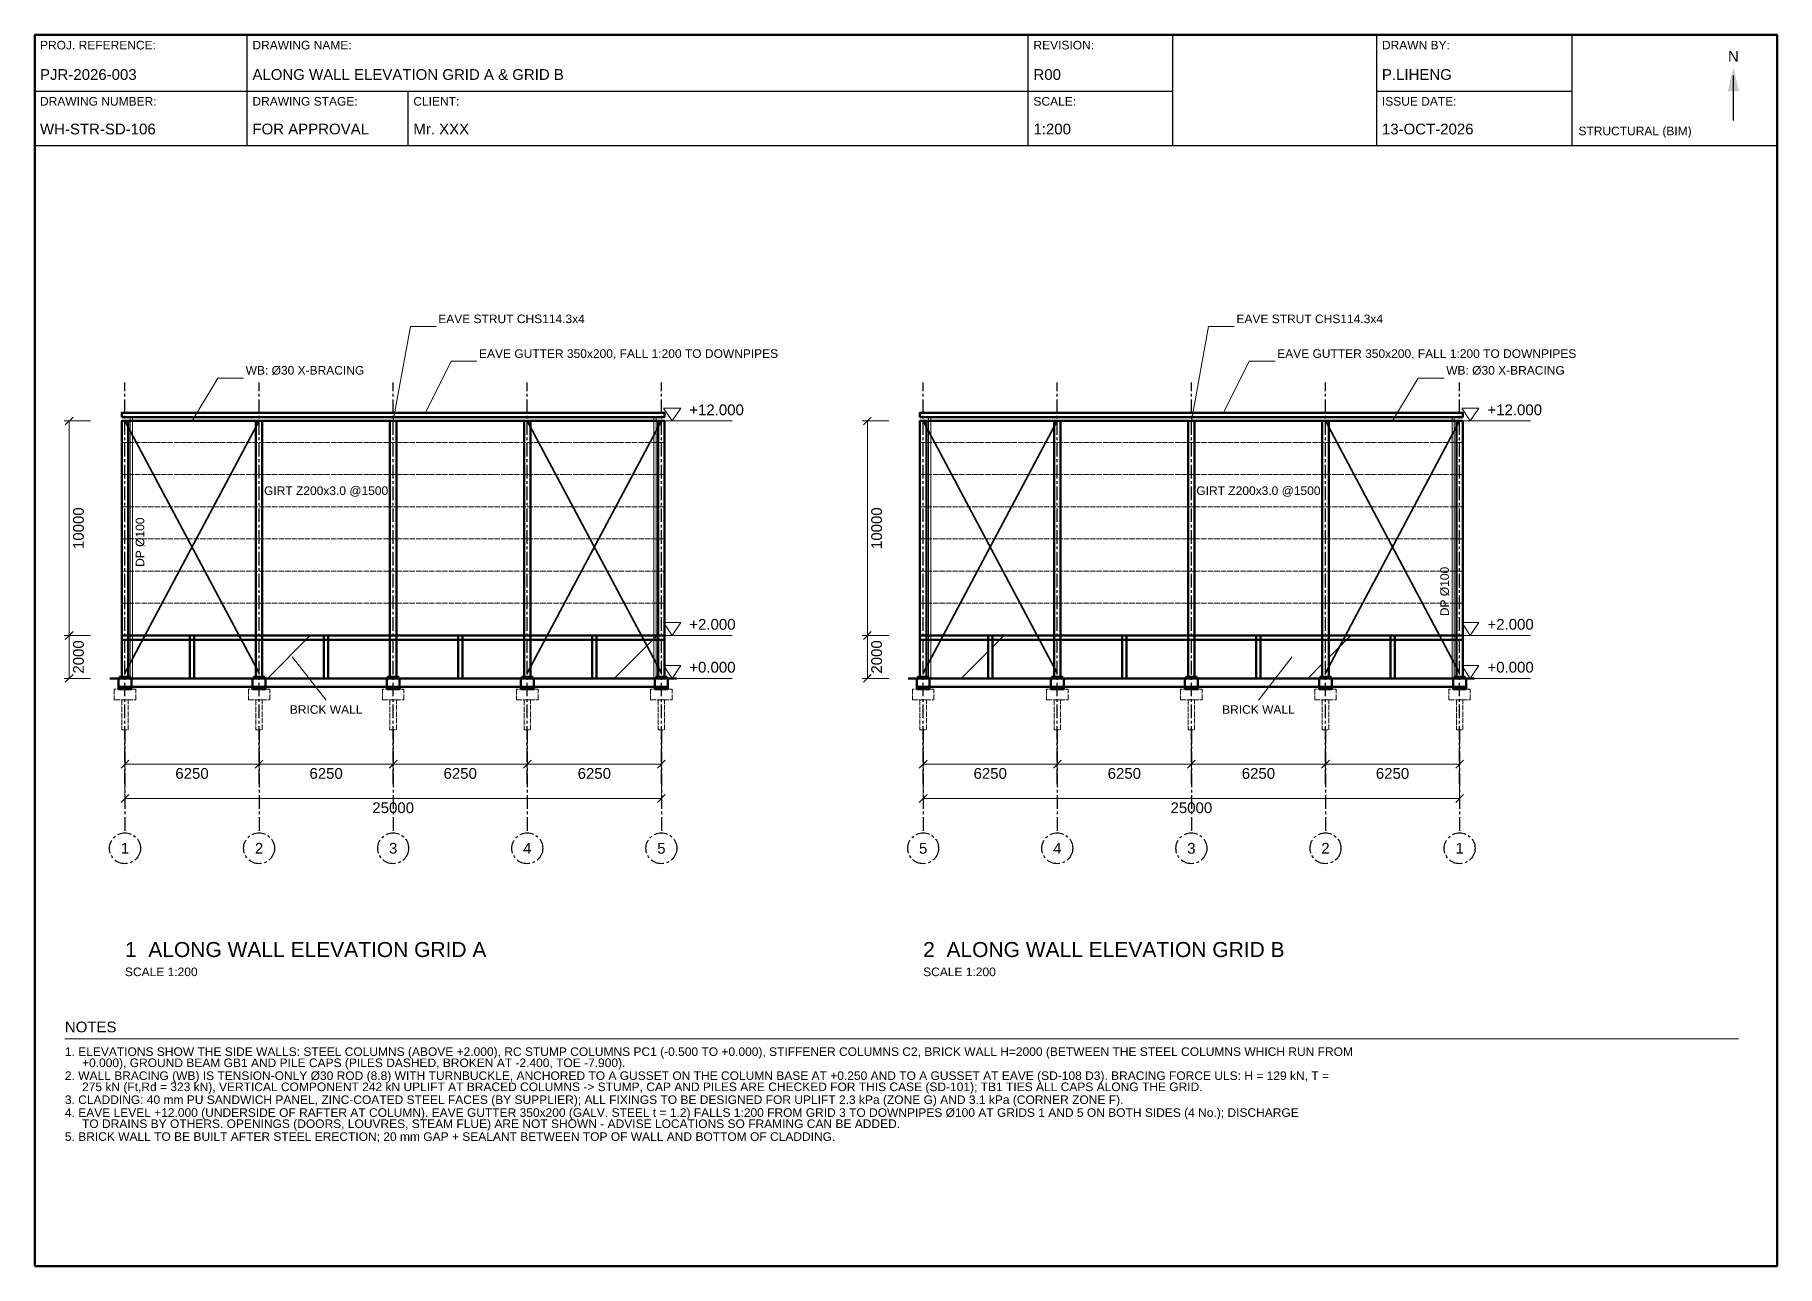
# Model space of a CAD drawing. Header units: millimetres. Extents: x 7 to 413, y 5 to 292.
import ezdxf
from ezdxf.enums import TextEntityAlignment as Align

# ---------------------------------------------------------------- set-up
doc = ezdxf.new("R2010")
doc.units = ezdxf.units.MM
doc.linetypes.add('CENTER', pattern=[5.08, 3.175, -0.635, 0.635, -0.635])
doc.linetypes.add('DASHED', pattern=[1.524, 1.27, -0.254])
for name, color, linetype, lineweight in [('S-ANNO-DIMS', 7, 'Continuous', 18), ('S-ANNO-TEXT', 7, 'Continuous', 18), ('S-CONC-OUTLINE', 7, 'Continuous', 50), ('S-DETAIL-THIN', 8, 'Continuous', 18), ('S-GRID', 1, 'CENTER', 25), ('S-HIDDEN', 8, 'DASHED', 18), ('S-MASONRY', 30, 'Continuous', 25), ('S-STEEL-BRACE', 6, 'Continuous', 35), ('S-STEEL-OUTLINE', 7, 'Continuous', 50), ('S-TBLK-BORDER', 7, 'Continuous', 50), ('S-TBLK-LINE', 7, 'Continuous', 25), ('S-TBLK-TEXT', 7, 'Continuous', 18)]:
    doc.layers.add(name, color=color, linetype=linetype, lineweight=lineweight)
doc.styles.add('TEXT_2.0', font='arial.ttf')
doc.styles.add('TEXT_2.5', font='arial.ttf')
doc.styles.add('TEXT_3.5', font='arial.ttf')

# ---------------------------------------------------------------- blocks, each defined once
blk = doc.blocks.new('STR_TITLEBLOCK_A3')
at = {"layer": 'S-TBLK-BORDER'}
blk.add_lwpolyline([(7, 5), (413, 5), (413, 292), (7, 292)], close=True, dxfattribs=at)
at = {"layer": 'S-TBLK-LINE'}
for p, q in [((56.5, 266.2), (56.5, 292)), ((238.5, 266.2), (238.5, 292)), ((272.2, 266.2), (272.2, 292)), ((319.7, 266.2), (319.7, 292)), ((365.2, 266.2), (365.2, 292)), ((402.8, 272), (402.8, 282.5)), ((7, 278.9), (272.2, 278.9)), ((94, 266.2), (94, 278.9)), ((319.7, 278.9), (365.2, 278.9)), ((7, 266.2), (413, 266.2))]:
    blk.add_line(p, q, dxfattribs=at)
blk.add_solid([(401.5, 278.8), (404.1, 278.8), (402.8, 284.5)], dxfattribs=at)
at = {"layer": 'S-TBLK-TEXT', "color": 8, "style": 'TEXT_2.0'}
for s, p in [('PROJ. REFERENCE:', (8.2, 288.6)), ('DRAWING NAME:', (57.7, 288.6)), ('REVISION:', (239.7, 288.6)), ('DRAWN BY:', (320.9, 288.6)), ('DRAWING NUMBER:', (8.2, 275.5)), ('DRAWING STAGE:', (57.7, 275.5)), ('CLIENT:', (95.2, 275.5)), ('SCALE:', (239.7, 275.5)), ('ISSUE DATE:', (320.9, 275.5))]:
    blk.add_text(s, height=2, dxfattribs=at).set_placement(p)
at = {"layer": 'S-TBLK-TEXT', "style": 'TEXT_2.5'}
blk.add_text('N', height=2.5, dxfattribs=at).set_placement((402.8, 287), align=Align.MIDDLE_CENTER)
at = {"layer": 'S-TBLK-TEXT', "style": 'TEXT_2.0'}
blk.add_text('STRUCTURAL (BIM)', height=2, dxfattribs=at).set_placement((366.7, 268.6))
at = {"layer": 'S-TBLK-TEXT', "style": 'TEXT_2.5'}
for tag, p in [('PROJ_REFERENCE', (8.2, 281.5)), ('DRAWING_NAME', (57.7, 281.5)), ('REVISION', (239.7, 281.5)), ('DRAWN_BY', (320.9, 281.5)), ('DRAWING_NUMBER', (8.2, 268.8)), ('DRAWING_STAGE', (57.7, 268.8)), ('CLIENT', (95.2, 268.8)), ('SCALE', (239.7, 268.8)), ('ISSUE_DATE', (320.9, 268.8))]:
    blk.add_attdef(tag, p, '', height=2.5, dxfattribs=at)

msp = doc.modelspace()

# ---------------------------------------------------------------- hatches: boundary and pattern name
at = {"layer": 'S-MASONRY'}
h = msp.add_hatch(dxfattribs=at)
h.set_pattern_fill('ANSI31', color=256, scale=18)
h.paths.add_polyline_path([(28.75, 142), (43.125, 142), (43.125, 152), (28.75, 152)])
h = msp.add_hatch(dxfattribs=at)
h.set_pattern_fill('ANSI31', color=256, scale=18)
h.paths.add_polyline_path([(44.125, 142), (58.5, 142), (58.5, 152), (44.125, 152)])
h = msp.add_hatch(dxfattribs=at)
h.set_pattern_fill('ANSI31', color=256, scale=18)
h.paths.add_polyline_path([(60, 142), (74.375, 142), (74.375, 152), (60, 152)])
h = msp.add_hatch(dxfattribs=at)
h.set_pattern_fill('ANSI31', color=256, scale=18)
h.paths.add_polyline_path([(75.375, 142), (89.75, 142), (89.75, 152), (75.375, 152)])
h = msp.add_hatch(dxfattribs=at)
h.set_pattern_fill('ANSI31', color=256, scale=18)
h.paths.add_polyline_path([(91.25, 142), (105.625, 142), (105.625, 152), (91.25, 152)])
h = msp.add_hatch(dxfattribs=at)
h.set_pattern_fill('ANSI31', color=256, scale=18)
h.paths.add_polyline_path([(106.625, 142), (121, 142), (121, 152), (106.625, 152)])
h = msp.add_hatch(dxfattribs=at)
h.set_pattern_fill('ANSI31', color=256, scale=18)
h.paths.add_polyline_path([(122.5, 142), (136.875, 142), (136.875, 152), (122.5, 152)])
h = msp.add_hatch(dxfattribs=at)
h.set_pattern_fill('ANSI31', color=256, scale=18)
h.paths.add_polyline_path([(137.875, 142), (152.25, 142), (152.25, 152), (137.875, 152)])
h = msp.add_hatch(dxfattribs=at)
h.set_pattern_fill('ANSI31', color=256, scale=18)
h.paths.add_polyline_path([(214.75, 142), (229.125, 142), (229.125, 152), (214.75, 152)])
h = msp.add_hatch(dxfattribs=at)
h.set_pattern_fill('ANSI31', color=256, scale=18)
h.paths.add_polyline_path([(230.125, 142), (244.5, 142), (244.5, 152), (230.125, 152)])
h = msp.add_hatch(dxfattribs=at)
h.set_pattern_fill('ANSI31', color=256, scale=18)
h.paths.add_polyline_path([(246, 142), (260.375, 142), (260.375, 152), (246, 152)])
h = msp.add_hatch(dxfattribs=at)
h.set_pattern_fill('ANSI31', color=256, scale=18)
h.paths.add_polyline_path([(261.375, 142), (275.75, 142), (275.75, 152), (261.375, 152)])
h = msp.add_hatch(dxfattribs=at)
h.set_pattern_fill('ANSI31', color=256, scale=18)
h.paths.add_polyline_path([(277.25, 142), (291.625, 142), (291.625, 152), (277.25, 152)])
h = msp.add_hatch(dxfattribs=at)
h.set_pattern_fill('ANSI31', color=256, scale=18)
h.paths.add_polyline_path([(292.625, 142), (307, 142), (307, 152), (292.625, 152)])
h = msp.add_hatch(dxfattribs=at)
h.set_pattern_fill('ANSI31', color=256, scale=18)
h.paths.add_polyline_path([(308.5, 142), (322.875, 142), (322.875, 152), (308.5, 152)])
h = msp.add_hatch(dxfattribs=at)
h.set_pattern_fill('ANSI31', color=256, scale=18)
h.paths.add_polyline_path([(323.875, 142), (338.25, 142), (338.25, 152), (323.875, 152)])

# ---------------------------------------------------------------- linework, layer by layer
at = {"layer": 'S-ANNO-DIMS'}
for p, q in [((20, 202), (13.8, 202)), ((14.1, 201.1), (15.9, 202.9)), ((15, 152), (15, 202)), ((141.5, 202), (169.5, 202)), ((206, 202), (199.8, 202)), ((200.1, 201.1), (201.9, 202.9)), ((201, 152), (201, 202)), ((327.5, 202), (355.5, 202)), ((20, 152), (13.8, 152)), ((20, 152), (13.8, 152)), ((14.1, 151.1), (15.9, 152.9)), ((14.1, 151.1), (15.9, 152.9)), ((15, 142), (15, 152)), ((141.5, 152), (169.5, 152)), ((206, 152), (199.8, 152)), ((206, 152), (199.8, 152)), ((200.1, 151.1), (201.9, 152.9)), ((200.1, 151.1), (201.9, 152.9)), ((201, 142), (201, 152)), ((327.5, 152), (355.5, 152)), ((14.1, 141.1), (15.9, 142.9)), ((200.1, 141.1), (201.9, 142.9)), ((20, 142), (13.8, 142)), ((141.5, 142), (169.5, 142)), ((206, 142), (199.8, 142)), ((327.5, 142), (355.5, 142)), ((28, 129), (28, 120.8)), ((28, 129), (28, 112.8)), ((59.25, 129), (59.25, 120.8)), ((59.25, 129), (59.25, 120.8)), ((90.5, 129), (90.5, 120.8)), ((90.5, 129), (90.5, 120.8)), ((121.75, 129), (121.75, 120.8)), ((121.75, 129), (121.75, 120.8)), ((153, 129), (153, 120.8)), ((153, 129), (153, 112.8)), ((214, 129), (214, 120.8)), ((214, 129), (214, 112.8)), ((245.25, 129), (245.25, 120.8)), ((245.25, 129), (245.25, 120.8)), ((276.5, 129), (276.5, 120.8)), ((276.5, 129), (276.5, 120.8)), ((307.75, 129), (307.75, 120.8)), ((307.75, 129), (307.75, 120.8)), ((339, 129), (339, 120.8)), ((339, 129), (339, 112.8)), ((27.1, 121.1), (28.9, 122.9)), ((28, 122), (59.25, 122)), ((58.35, 121.1), (60.15, 122.9)), ((58.35, 121.1), (60.15, 122.9)), ((59.25, 122), (90.5, 122)), ((89.6, 121.1), (91.4, 122.9)), ((89.6, 121.1), (91.4, 122.9)), ((90.5, 122), (121.75, 122)), ((120.85, 121.1), (122.65, 122.9)), ((120.85, 121.1), (122.65, 122.9)), ((121.75, 122), (153, 122)), ((152.1, 121.1), (153.9, 122.9)), ((213.1, 121.1), (214.9, 122.9)), ((214, 122), (245.25, 122)), ((244.35, 121.1), (246.15, 122.9)), ((244.35, 121.1), (246.15, 122.9)), ((245.25, 122), (276.5, 122)), ((275.6, 121.1), (277.4, 122.9)), ((275.6, 121.1), (277.4, 122.9)), ((276.5, 122), (307.75, 122)), ((306.85, 121.1), (308.65, 122.9)), ((306.85, 121.1), (308.65, 122.9)), ((307.75, 122), (339, 122)), ((338.1, 121.1), (339.9, 122.9)), ((27.1, 113.1), (28.9, 114.9)), ((28, 114), (153, 114)), ((152.1, 113.1), (153.9, 114.9)), ((213.1, 113.1), (214.9, 114.9)), ((214, 114), (339, 114)), ((338.1, 113.1), (339.9, 114.9))]:
    msp.add_line(p, q, dxfattribs=at)
for points in [[(155.5, 202), (157.5, 205), (153.5, 205)], [(341.5, 202), (343.5, 205), (339.5, 205)], [(155.5, 152), (157.5, 155), (153.5, 155)], [(341.5, 152), (343.5, 155), (339.5, 155)], [(155.5, 142), (157.5, 145), (153.5, 145)], [(341.5, 142), (343.5, 145), (339.5, 145)]]:
    msp.add_lwpolyline(points, close=True, dxfattribs=at)
at = {"layer": 'S-ANNO-TEXT'}
for p, q in [((90.5, 202), (94.5, 224)), ((94.5, 224), (100.5, 224)), ((276.5, 202), (280.5, 224)), ((280.5, 224), (286.5, 224)), ((98, 203.9), (104, 215.9)), ((104, 215.9), (110, 215.9)), ((284, 203.9), (290, 215.9)), ((290, 215.9), (296, 215.9)), ((43.625, 202), (49.625, 212)), ((49.625, 212), (55.625, 212)), ((323.375, 202), (329.375, 212)), ((329.375, 212), (335.375, 212)), ((67, 147), (74.875, 136.95)), ((300, 147), (292.125, 136.95)), ((14, 58), (404, 58))]:
    msp.add_line(p, q, dxfattribs=at)
at = {"layer": 'S-CONC-OUTLINE'}
for p, q in [((27.25, 152), (153.75, 152)), ((27.25, 151), (153.75, 151)), ((213.25, 152), (339.75, 152)), ((213.25, 151), (339.75, 151)), ((24.5, 142), (156.5, 142)), ((210.5, 142), (342.5, 142))]:
    msp.add_line(p, q, dxfattribs=at)
for points in [[(43.125, 142), (44.125, 142), (44.125, 152), (43.125, 152)], [(74.375, 142), (75.375, 142), (75.375, 152), (74.375, 152)], [(105.625, 142), (106.625, 142), (106.625, 152), (105.625, 152)], [(136.875, 142), (137.875, 142), (137.875, 152), (136.875, 152)], [(229.125, 142), (230.125, 142), (230.125, 152), (229.125, 152)], [(260.375, 142), (261.375, 142), (261.375, 152), (260.375, 152)], [(291.625, 142), (292.625, 142), (292.625, 152), (291.625, 152)], [(322.875, 142), (323.875, 142), (323.875, 152), (322.875, 152)], [(26.75, 142), (29.25, 142), (29.25, 142.2), (26.75, 142.2)], [(58, 142), (60.5, 142), (60.5, 142.2), (58, 142.2)], [(89.25, 142), (91.75, 142), (91.75, 142.2), (89.25, 142.2)], [(120.5, 142), (123, 142), (123, 142.2), (120.5, 142.2)], [(151.75, 142), (154.25, 142), (154.25, 142.2), (151.75, 142.2)], [(212.75, 142), (215.25, 142), (215.25, 142.2), (212.75, 142.2)], [(244, 142), (246.5, 142), (246.5, 142.2), (244, 142.2)], [(275.25, 142), (277.75, 142), (277.75, 142.2), (275.25, 142.2)], [(306.5, 142), (309, 142), (309, 142.2), (306.5, 142.2)], [(337.75, 142), (340.25, 142), (340.25, 142.2), (337.75, 142.2)], [(26.5, 139.5), (29.5, 139.5), (29.5, 142), (26.5, 142)], [(26.5, 140), (154.5, 140), (154.5, 142), (26.5, 142)], [(57.75, 139.5), (60.75, 139.5), (60.75, 142), (57.75, 142)], [(89, 139.5), (92, 139.5), (92, 142), (89, 142)], [(120.25, 139.5), (123.25, 139.5), (123.25, 142), (120.25, 142)], [(151.5, 139.5), (154.5, 139.5), (154.5, 142), (151.5, 142)], [(212.5, 139.5), (215.5, 139.5), (215.5, 142), (212.5, 142)], [(212.5, 140), (340.5, 140), (340.5, 142), (212.5, 142)], [(243.75, 139.5), (246.75, 139.5), (246.75, 142), (243.75, 142)], [(275, 139.5), (278, 139.5), (278, 142), (275, 142)], [(306.25, 139.5), (309.25, 139.5), (309.25, 142), (306.25, 142)], [(337.5, 139.5), (340.5, 139.5), (340.5, 142), (337.5, 142)]]:
    msp.add_lwpolyline(points, close=True, dxfattribs=at)
at = {"layer": 'S-DETAIL-THIN', "linetype": 'DASHED'}
for p, q in [((27.25, 197), (153.75, 197)), ((27.25, 197), (153.75, 197)), ((213.25, 197), (339.75, 197)), ((213.25, 197), (339.75, 197)), ((27.25, 189.5), (153.75, 189.5)), ((213.25, 189.5), (339.75, 189.5)), ((27.25, 182), (153.75, 182)), ((213.25, 182), (339.75, 182)), ((27.25, 174.5), (153.75, 174.5)), ((213.25, 174.5), (339.75, 174.5)), ((27.25, 167), (153.75, 167)), ((213.25, 167), (339.75, 167)), ((27.25, 159.5), (153.75, 159.5)), ((213.25, 159.5), (339.75, 159.5))]:
    msp.add_line(p, q, dxfattribs=at)
at = {"layer": 'S-DETAIL-THIN'}
for points in [[(29.25, 142), (29.75, 142), (29.75, 202.9), (29.25, 202.9)], [(151.25, 142), (151.75, 142), (151.75, 202.9), (151.25, 202.9)], [(215.25, 142), (215.75, 142), (215.75, 202.9), (215.25, 202.9)], [(337.25, 142), (337.75, 142), (337.75, 202.9), (337.25, 202.9)]]:
    msp.add_lwpolyline(points, close=True, dxfattribs=at)
at = {"layer": 'S-GRID', "linetype": 'CENTER'}
for p, q in [((28, 117.5), (28, 211)), ((59.25, 117.5), (59.25, 211)), ((90.5, 117.5), (90.5, 211)), ((121.75, 117.5), (121.75, 211)), ((153, 117.5), (153, 211)), ((214, 117.5), (214, 211)), ((245.25, 117.5), (245.25, 211)), ((276.5, 117.5), (276.5, 211)), ((307.75, 117.5), (307.75, 211)), ((339, 117.5), (339, 211)), ((28, 130), (28, 106)), ((59.25, 130), (59.25, 106)), ((90.5, 130), (90.5, 106)), ((121.75, 130), (121.75, 106)), ((153, 130), (153, 106)), ((214, 130), (214, 106)), ((245.25, 130), (245.25, 106)), ((276.5, 130), (276.5, 106)), ((307.75, 130), (307.75, 106)), ((339, 130), (339, 106))]:
    msp.add_line(p, q, dxfattribs=at)
at = {"layer": 'S-GRID'}
for centre in [(28, 102.4), (59.25, 102.4), (90.5, 102.4), (121.75, 102.4), (153, 102.4), (214, 102.4), (245.25, 102.4), (276.5, 102.4), (307.75, 102.4), (339, 102.4)]:
    msp.add_circle(centre, 3.6, dxfattribs=at)
at = {"layer": 'S-HIDDEN', "linetype": 'DASHED'}
for points in [[(25.5, 137), (30.5, 137), (30.5, 139.5), (25.5, 139.5)], [(56.75, 137), (61.75, 137), (61.75, 139.5), (56.75, 139.5)], [(88, 137), (93, 137), (93, 139.5), (88, 139.5)], [(119.25, 137), (124.25, 137), (124.25, 139.5), (119.25, 139.5)], [(150.5, 137), (155.5, 137), (155.5, 139.5), (150.5, 139.5)], [(211.5, 137), (216.5, 137), (216.5, 139.5), (211.5, 139.5)], [(242.75, 137), (247.75, 137), (247.75, 139.5), (242.75, 139.5)], [(274, 137), (279, 137), (279, 139.5), (274, 139.5)], [(305.25, 137), (310.25, 137), (310.25, 139.5), (305.25, 139.5)], [(336.5, 137), (341.5, 137), (341.5, 139.5), (336.5, 139.5)], [(27.25, 130), (28.75, 130), (28.75, 137), (27.25, 137)], [(58.5, 130), (60, 130), (60, 137), (58.5, 137)], [(89.75, 130), (91.25, 130), (91.25, 137), (89.75, 137)], [(121, 130), (122.5, 130), (122.5, 137), (121, 137)], [(152.25, 130), (153.75, 130), (153.75, 137), (152.25, 137)], [(213.25, 130), (214.75, 130), (214.75, 137), (213.25, 137)], [(244.5, 130), (246, 130), (246, 137), (244.5, 137)], [(275.75, 130), (277.25, 130), (277.25, 137), (275.75, 137)], [(307, 130), (308.5, 130), (308.5, 137), (307, 137)], [(338.25, 130), (339.75, 130), (339.75, 137), (338.25, 137)]]:
    msp.add_lwpolyline(points, close=True, dxfattribs=at)
at = {"layer": 'S-MASONRY'}
for points in [[(28.75, 142), (43.125, 142), (43.125, 152), (28.75, 152)], [(44.125, 142), (58.5, 142), (58.5, 152), (44.125, 152)], [(60, 142), (74.375, 142), (74.375, 152), (60, 152)], [(75.375, 142), (89.75, 142), (89.75, 152), (75.375, 152)], [(91.25, 142), (105.625, 142), (105.625, 152), (91.25, 152)], [(106.625, 142), (121, 142), (121, 152), (106.625, 152)], [(122.5, 142), (136.875, 142), (136.875, 152), (122.5, 152)], [(137.875, 142), (152.25, 142), (152.25, 152), (137.875, 152)], [(214.75, 142), (229.125, 142), (229.125, 152), (214.75, 152)], [(230.125, 142), (244.5, 142), (244.5, 152), (230.125, 152)], [(246, 142), (260.375, 142), (260.375, 152), (246, 152)], [(261.375, 142), (275.75, 142), (275.75, 152), (261.375, 152)], [(277.25, 142), (291.625, 142), (291.625, 152), (277.25, 152)], [(292.625, 142), (307, 142), (307, 152), (292.625, 152)], [(308.5, 142), (322.875, 142), (322.875, 152), (308.5, 152)], [(323.875, 142), (338.25, 142), (338.25, 152), (323.875, 152)]]:
    msp.add_lwpolyline(points, close=True, dxfattribs=at)
at = {"layer": 'S-STEEL-BRACE'}
for p, q in [((28, 143.25), (59.25, 202)), ((28, 202), (59.25, 143.25)), ((121.75, 143.25), (153, 202)), ((121.75, 202), (153, 143.25)), ((245.25, 143.25), (214, 202)), ((245.25, 202), (214, 143.25)), ((339, 143.25), (307.75, 202)), ((339, 202), (307.75, 143.25))]:
    msp.add_line(p, q, dxfattribs=at)
at = {"layer": 'S-STEEL-OUTLINE'}
for p, q in [((27.25, 202), (153.75, 202)), ((28, 202), (153, 202)), ((213.25, 202), (339.75, 202)), ((339, 202), (214, 202))]:
    msp.add_line(p, q, dxfattribs=at)
for points in [[(27.25, 202.9), (153.75, 202.9), (153.75, 203.9), (27.25, 203.9)], [(213.25, 202.9), (339.75, 202.9), (339.75, 203.9), (213.25, 203.9)], [(27.25, 142.36), (28.75, 142.36), (28.75, 202), (27.25, 202)], [(58.5, 142.36), (60, 142.36), (60, 202), (58.5, 202)], [(89.75, 142.36), (91.25, 142.36), (91.25, 202), (89.75, 202)], [(121, 142.36), (122.5, 142.36), (122.5, 202), (121, 202)], [(152.25, 142.36), (153.75, 142.36), (153.75, 202), (152.25, 202)], [(213.25, 142.36), (214.75, 142.36), (214.75, 202), (213.25, 202)], [(244.5, 142.36), (246, 142.36), (246, 202), (244.5, 202)], [(275.75, 142.36), (277.25, 142.36), (277.25, 202), (275.75, 202)], [(307, 142.36), (308.5, 142.36), (308.5, 202), (307, 202)], [(338.25, 142.36), (339.75, 142.36), (339.75, 202), (338.25, 202)], [(26.75, 142.2), (29.25, 142.2), (29.25, 142.36), (26.75, 142.36)], [(58, 142.2), (60.5, 142.2), (60.5, 142.36), (58, 142.36)], [(89.25, 142.2), (91.75, 142.2), (91.75, 142.36), (89.25, 142.36)], [(120.5, 142.2), (123, 142.2), (123, 142.36), (120.5, 142.36)], [(151.75, 142.2), (154.25, 142.2), (154.25, 142.36), (151.75, 142.36)], [(212.75, 142.2), (215.25, 142.2), (215.25, 142.36), (212.75, 142.36)], [(244, 142.2), (246.5, 142.2), (246.5, 142.36), (244, 142.36)], [(275.25, 142.2), (277.75, 142.2), (277.75, 142.36), (275.25, 142.36)], [(306.5, 142.2), (309, 142.2), (309, 142.36), (306.5, 142.36)], [(337.75, 142.2), (340.25, 142.2), (340.25, 142.36), (337.75, 142.36)]]:
    msp.add_lwpolyline(points, close=True, dxfattribs=at)

# ---------------------------------------------------------------- block references
at = {"layer": 'S-TBLK-LINE'}
msp.add_blockref('STR_TITLEBLOCK_A3', (0, 0), dxfattribs=at).add_auto_attribs({'PROJ_REFERENCE': 'PJR-2026-003', 'DRAWING_NAME': 'ALONG WALL ELEVATION GRID A & GRID B', 'REVISION': 'R00', 'DRAWN_BY': 'P.LIHENG', 'DRAWING_NUMBER': 'WH-STR-SD-106', 'DRAWING_STAGE': 'FOR APPROVAL', 'CLIENT': 'Mr. XXX', 'SCALE': '1:200', 'ISSUE_DATE': '13-OCT-2026'})

# ---------------------------------------------------------------- texts
at = {"layer": 'S-ANNO-DIMS', "style": 'TEXT_2.5'}
for s, p in [('+12.000', (159.5, 202.6)), ('+12.000', (345.5, 202.6)), ('+2.000', (159.5, 152.6)), ('+2.000', (345.5, 152.6)), ('+0.000', (159.5, 142.6)), ('+0.000', (345.5, 142.6))]:
    msp.add_text(s, height=2.5, dxfattribs=at).set_placement(p, align=Align.BOTTOM_LEFT)
for s, p in [('10000', (15.9, 177)), ('10000', (201.9, 177)), ('2000', (15.9, 147)), ('2000', (201.9, 147))]:
    msp.add_text(s, height=2.5, rotation=90, dxfattribs=at).set_placement(p, align=Align.TOP_CENTER)
for s, p in [('6250', (43.625, 121.1)), ('6250', (74.875, 121.1)), ('6250', (106.125, 121.1)), ('6250', (137.375, 121.1)), ('6250', (229.625, 121.1)), ('6250', (260.875, 121.1)), ('6250', (292.125, 121.1)), ('6250', (323.375, 121.1)), ('25000', (90.5, 113.1)), ('25000', (276.5, 113.1))]:
    msp.add_text(s, height=2.5, dxfattribs=at).set_placement(p, align=Align.TOP_CENTER)
at = {"layer": 'S-ANNO-TEXT'}
for s, height, style, p in [('EAVE STRUT CHS114.3x4', 2, 'TEXT_2.0', (101, 224.2)), ('EAVE STRUT CHS114.3x4', 2, 'TEXT_2.0', (287, 224.2)), ('EAVE GUTTER 350x200, FALL 1:200 TO DOWNPIPES', 2, 'TEXT_2.0', (110.5, 216.1)), ('EAVE GUTTER 350x200, FALL 1:200 TO DOWNPIPES', 2, 'TEXT_2.0', (296.5, 216.1)), ('WB: Ø30 X-BRACING', 2, 'TEXT_2.0', (56.125, 212.2)), ('WB: Ø30 X-BRACING', 2, 'TEXT_2.0', (335.875, 212.2)), ('1  ALONG WALL ELEVATION GRID A', 3.5, 'TEXT_3.5', (28, 76)), ('2  ALONG WALL ELEVATION GRID B', 3.5, 'TEXT_3.5', (214, 76))]:
    msp.add_text(s, height=height, dxfattribs=dict(at, style=style)).set_placement(p, align=Align.BOTTOM_LEFT)
at = {"layer": 'S-ANNO-TEXT', "style": 'TEXT_2.0'}
for p in [(74.875, 185.75), (292.125, 185.75)]:
    msp.add_text('GIRT Z200x3.0 @1500', height=2, dxfattribs=at).set_placement(p, align=Align.MIDDLE_CENTER)
msp.add_text('DP Ø100', height=2, rotation=90, dxfattribs=at).set_placement((31.5, 168), align=Align.MIDDLE_LEFT)
msp.add_text('DP Ø100', height=2, rotation=90, dxfattribs=at).set_placement((335.5, 168), align=Align.MIDDLE_RIGHT)
for p in [(74.875, 135.75), (292.125, 135.75)]:
    msp.add_text('BRICK WALL', height=2, dxfattribs=at).set_placement(p, align=Align.TOP_CENTER)
at = {"layer": 'S-ANNO-TEXT'}
for s, height, style, p in [('NOTES', 2.5, 'TEXT_2.5', (14, 62)), ('1. ELEVATIONS SHOW THE SIDE WALLS: STEEL COLUMNS (ABOVE +2.000), RC STUMP COLUMNS PC1 (-0.500 TO +0.000), STIFFENER COLUMNS C2, BRICK WALL H=2000 (BETWEEN THE STEEL COLUMNS WHICH RUN FROM', 2, 'TEXT_2.0', (14, 56)), ('+0.000), GROUND BEAM GB1 AND PILE CAPS (PILES DASHED, BROKEN AT -2.400, TOE -7.900).', 2, 'TEXT_2.0', (18, 53.4)), ('2. WALL BRACING (WB) IS TENSION-ONLY Ø30 ROD (8.8) WITH TURNBUCKLE, ANCHORED TO A GUSSET ON THE COLUMN BASE AT +0.250 AND TO A GUSSET AT EAVE (SD-108 D3). BRACING FORCE ULS: H = 129 kN, T =', 2, 'TEXT_2.0', (14, 50.4)), ('3. CLADDING: 40 mm PU SANDWICH PANEL, ZINC-COATED STEEL FACES (BY SUPPLIER); ALL FIXINGS TO BE DESIGNED FOR UPLIFT 2.3 kPa (ZONE G) AND 3.1 kPa (CORNER ZONE F).', 2, 'TEXT_2.0', (14, 44.8)), ('275 kN (Ft,Rd = 323 kN), VERTICAL COMPONENT 242 kN UPLIFT AT BRACED COLUMNS -> STUMP, CAP AND PILES ARE CHECKED FOR THIS CASE (SD-101); TB1 TIES ALL CAPS ALONG THE GRID.', 2, 'TEXT_2.0', (18, 47.8)), ('4. EAVE LEVEL +12.000 (UNDERSIDE OF RAFTER AT COLUMN). EAVE GUTTER 350x200 (GALV. STEEL t = 1.2) FALLS 1:200 FROM GRID 3 TO DOWNPIPES Ø100 AT GRIDS 1 AND 5 ON BOTH SIDES (4 No.); DISCHARGE', 2, 'TEXT_2.0', (14, 41.8)), ('TO DRAINS BY OTHERS. OPENINGS (DOORS, LOUVRES, STEAM FLUE) ARE NOT SHOWN - ADVISE LOCATIONS SO FRAMING CAN BE ADDED.', 2, 'TEXT_2.0', (18, 39.2)), ('5. BRICK WALL TO BE BUILT AFTER STEEL ERECTION; 20 mm GAP + SEALANT BETWEEN TOP OF WALL AND BOTTOM OF CLADDING.', 2, 'TEXT_2.0', (14, 36.2))]:
    msp.add_text(s, height=height, dxfattribs=dict(at, style=style)).set_placement(p, align=Align.TOP_LEFT)
at = {"layer": 'S-DETAIL-THIN', "style": 'TEXT_2.0'}
for p in [(28, 72), (214, 72)]:
    msp.add_text('SCALE 1:200', height=2, dxfattribs=at).set_placement(p, align=Align.BOTTOM_LEFT)
at = {"layer": 'S-GRID', "style": 'TEXT_2.5'}
for s, p in [('1', (28, 102.4)), ('2', (59.25, 102.4)), ('3', (90.5, 102.4)), ('4', (121.75, 102.4)), ('5', (153, 102.4)), ('5', (214, 102.4)), ('4', (245.25, 102.4)), ('3', (276.5, 102.4)), ('2', (307.75, 102.4)), ('1', (339, 102.4))]:
    msp.add_text(s, height=2.5, dxfattribs=at).set_placement(p, align=Align.MIDDLE_CENTER)

doc.saveas('drawing.dxf')
